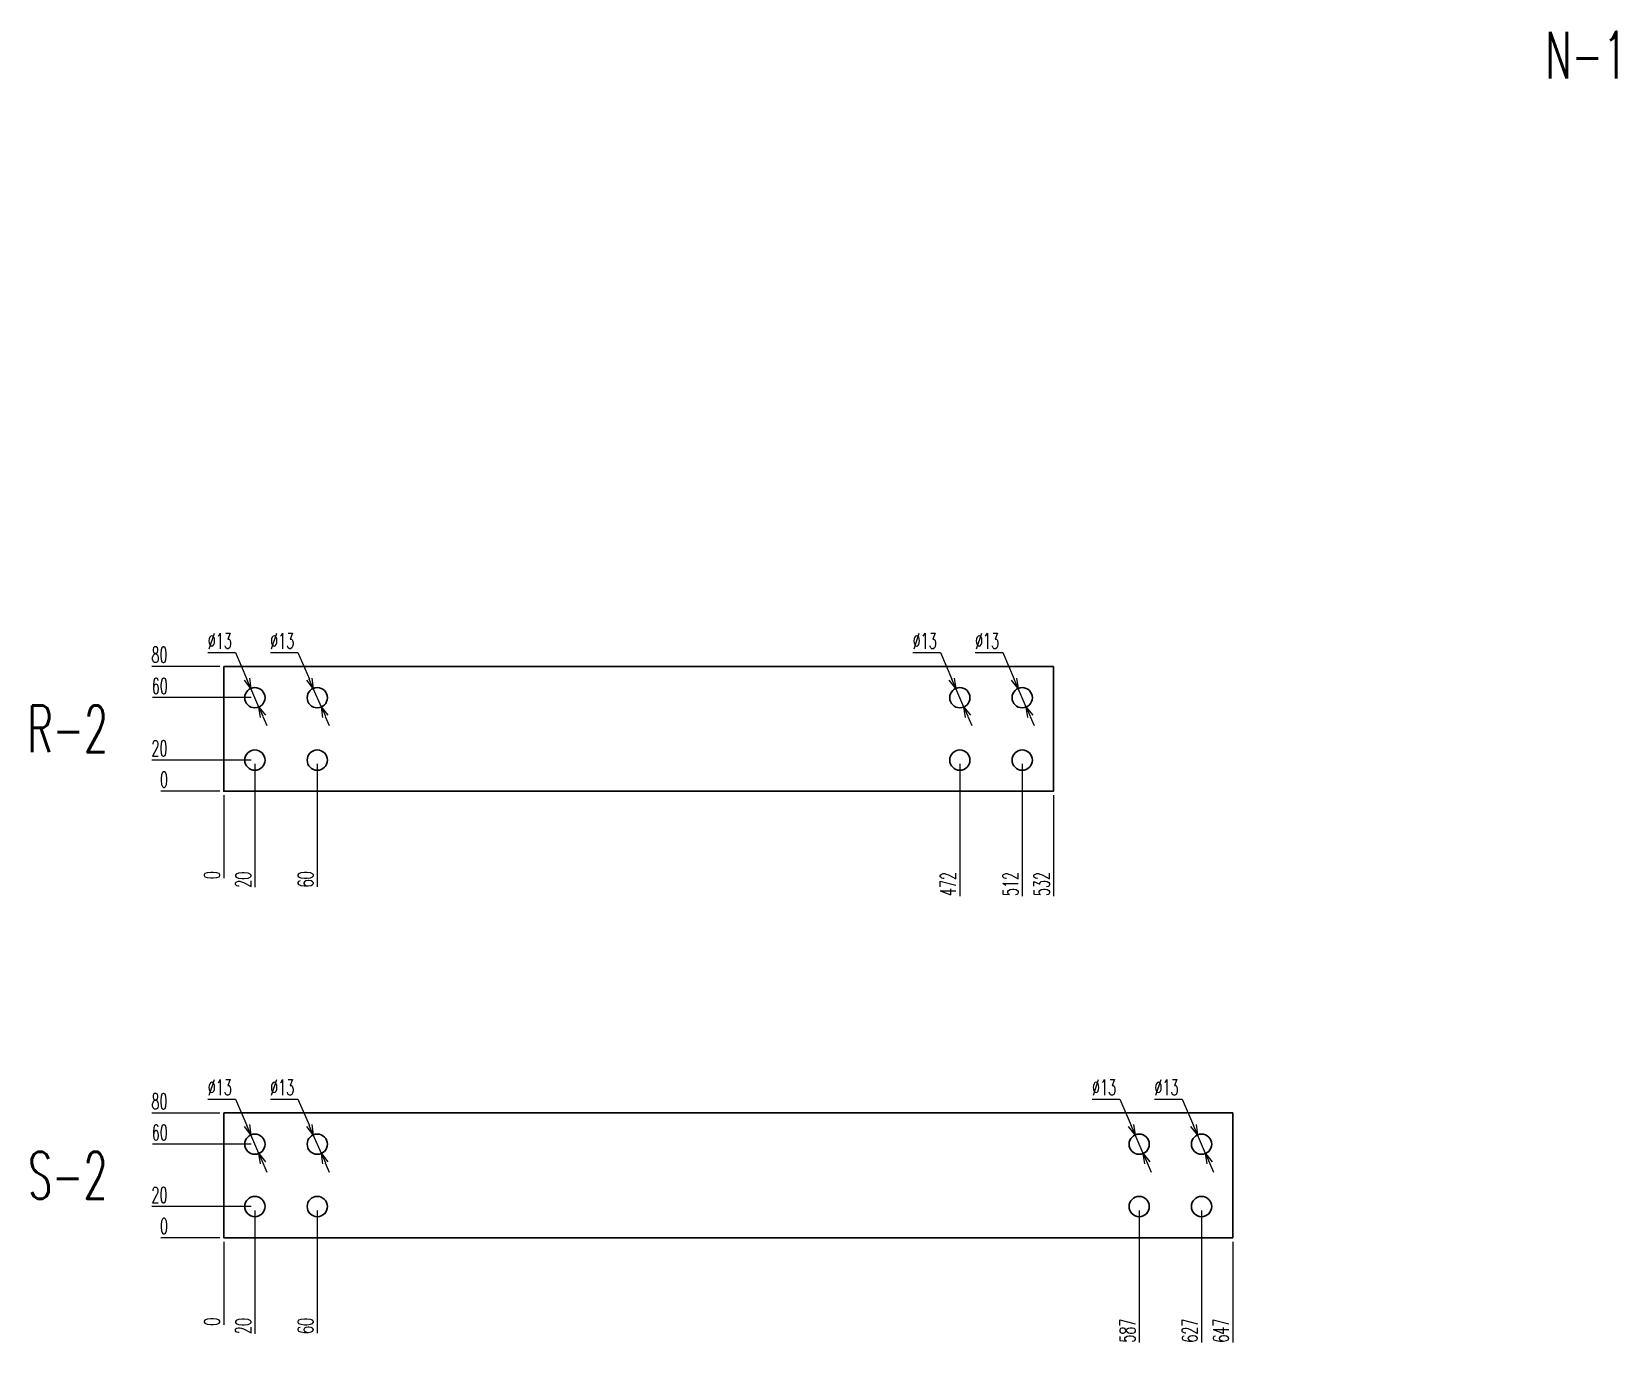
# Model space of a CAD drawing. Header units: millimetres. Extents: x 173893 to 258446, y -176540 to -123824.
# Drawn here: x 202228 to 203244, y -126513 to -125669 of the extents above; entities that cross this region are included whole.
import ezdxf
from ezdxf.enums import TextEntityAlignment as Align

# ---------------------------------------------------------------- set-up
doc = ezdxf.new("R2010")
doc.units = ezdxf.units.MM
doc.header["$LTSCALE"] = 3
doc.layers.add('@.DM. NÉT CHÍNH', color=7, linetype='Continuous')
doc.layers.add('@.VISIBLE', color=7, linetype='Continuous')
doc.styles.add('Ann_w01', font='romans.shx', dxfattribs={"width": 0.6, "bigfont": 'chineset.shx'})
doc.dimstyles.new('Dim 01_SC05', dxfattribs={"dimscale": 5, "dimtxt": 2, "dimasz": 1.3, "dimexe": 0.5, "dimexo": 0.5, "dimgap": 0.5, "dimtad": 1, "dimtoh": 1, "dimdec": 1, "dimzin": 12, "dimdsep": 46, "dimtxsty": 'Ann_w01', "dimblk": 'OPEN30', "dimcen": 1.5, "dimclrd": 6, "dimclre": 6, "dimclrt": 3, "dimadec": 1, "dimazin": 3, "dimtm": 1e-09, "dimtfac": 1, "dimtdec": 1, "dimtmove": 0, "dimatfit": 3, "dimldrblk": 'OPEN30', "dimfxl": 1, "dimtolj": 1, "dimlwd": 20, "dimlwe": 20, "dimarcsym": 0})

# ---------------------------------------------------------------- blocks, each defined once
blk = doc.blocks.new('*D2639')
at = {"layer": '@.DM. NÉT CHÍNH', "color": 6, "linetype": 'Continuous', "lineweight": 20, "transparency": 16777216}
blk.add_line((202351.4, -126158.1), (202351.4, -126211.4), dxfattribs=at)
at = {"layer": 'Defpoints', "color": 0, "linetype": 'Continuous', "transparency": 16777216}
for p in [(202351.4, -126115.6), (202351.4, -126155.6), (202351.4, -126204.9)]:
    blk.add_point(p, dxfattribs=at)
at = {"layer": '@.DM. NÉT CHÍNH', "color": 3, "linetype": 'Continuous', "transparency": 16777216, "insert": (202343.9, -126209.4), "char_height": 10, "attachment_point": 5, "rotation": 90, "style": 'Ann_w01'}
blk.add_mtext('\\A1;0', dxfattribs=at)
blk = doc.blocks.new('_Open30')
at = {"color": 0, "linetype": 'ByBlock', "lineweight": -2}
for p, q in [((-1, 0.27), (0, 0)), ((0, 0), (-1, -0.27)), ((0, 0), (-1, 0))]:
    blk.add_line(p, q, dxfattribs=at)
blk = doc.blocks.new('*D2640')
at = {"layer": '@.DM. NÉT CHÍNH', "color": 6, "linetype": 'Continuous', "lineweight": 20, "transparency": 16777216}
blk.add_line((202371.4, -126138.1), (202371.4, -126217.1), dxfattribs=at)
at = {"layer": 'Defpoints', "color": 0, "linetype": 'Continuous', "transparency": 16777216}
for p in [(202351.4, -126115.6), (202371.4, -126135.6), (202371.4, -126204.9)]:
    blk.add_point(p, dxfattribs=at)
at = {"layer": '@.DM. NÉT CHÍNH', "color": 3, "linetype": 'Continuous', "transparency": 16777216, "insert": (202363.9, -126212.3), "char_height": 10, "attachment_point": 5, "rotation": 90, "style": 'Ann_w01'}
blk.add_mtext('\\A1;20', dxfattribs=at)
blk = doc.blocks.new('*D2641')
at = {"layer": '@.DM. NÉT CHÍNH', "color": 6, "linetype": 'Continuous', "lineweight": 20, "transparency": 16777216}
blk.add_line((202411.4, -126138.1), (202411.4, -126216.8), dxfattribs=at)
at = {"layer": 'Defpoints', "color": 0, "linetype": 'Continuous', "transparency": 16777216}
for p in [(202351.4, -126115.6), (202411.4, -126135.6), (202411.4, -126204.9)]:
    blk.add_point(p, dxfattribs=at)
at = {"layer": '@.DM. NÉT CHÍNH', "color": 3, "linetype": 'Continuous', "transparency": 16777216, "insert": (202403.9, -126212.1), "char_height": 10, "attachment_point": 5, "rotation": 90, "style": 'Ann_w01'}
blk.add_mtext('\\A1;60', dxfattribs=at)
blk = doc.blocks.new('*D2642')
at = {"layer": '@.DM. NÉT CHÍNH', "color": 6, "linetype": 'Continuous', "lineweight": 20, "transparency": 16777216}
blk.add_line((202823.4, -126138.1), (202823.4, -126222.8), dxfattribs=at)
at = {"layer": 'Defpoints', "color": 0, "linetype": 'Continuous', "transparency": 16777216}
for p in [(202351.4, -126115.6), (202823.4, -126135.6), (202823.4, -126204.9)]:
    blk.add_point(p, dxfattribs=at)
at = {"layer": '@.DM. NÉT CHÍNH', "color": 3, "linetype": 'Continuous', "transparency": 16777216, "insert": (202815.9, -126215.1), "char_height": 10, "attachment_point": 5, "rotation": 90, "style": 'Ann_w01'}
blk.add_mtext('\\A1;472', dxfattribs=at)
blk = doc.blocks.new('*D2643')
at = {"layer": '@.DM. NÉT CHÍNH', "color": 6, "linetype": 'Continuous', "lineweight": 20, "transparency": 16777216}
blk.add_line((202863.4, -126138.1), (202863.4, -126222.8), dxfattribs=at)
at = {"layer": 'Defpoints', "color": 0, "linetype": 'Continuous', "transparency": 16777216}
for p in [(202351.4, -126115.6), (202863.4, -126135.6), (202863.4, -126204.9)]:
    blk.add_point(p, dxfattribs=at)
at = {"layer": '@.DM. NÉT CHÍNH', "color": 3, "linetype": 'Continuous', "transparency": 16777216, "insert": (202855.9, -126215.1), "char_height": 10, "attachment_point": 5, "rotation": 90, "style": 'Ann_w01'}
blk.add_mtext('\\A1;512', dxfattribs=at)
blk = doc.blocks.new('*D2644')
at = {"layer": '@.DM. NÉT CHÍNH', "color": 6, "linetype": 'Continuous', "lineweight": 20, "transparency": 16777216}
blk.add_line((202883.4, -126158.1), (202883.4, -126222.8), dxfattribs=at)
at = {"layer": 'Defpoints', "color": 0, "linetype": 'Continuous', "transparency": 16777216}
for p in [(202351.4, -126115.6), (202883.4, -126155.6), (202883.4, -126204.9)]:
    blk.add_point(p, dxfattribs=at)
at = {"layer": '@.DM. NÉT CHÍNH', "color": 3, "linetype": 'Continuous', "transparency": 16777216, "insert": (202875.9, -126215.1), "char_height": 10, "attachment_point": 5, "rotation": 90, "style": 'Ann_w01'}
blk.add_mtext('\\A1;532', dxfattribs=at)
blk = doc.blocks.new('*D2645')
at = {"layer": '@.DM. NÉT CHÍNH', "color": 6, "linetype": 'Continuous', "lineweight": 20, "transparency": 16777216}
blk.add_line((202348.9, -126155.6), (202311.1, -126155.6), dxfattribs=at)
at = {"layer": 'Defpoints', "color": 0, "linetype": 'Continuous', "transparency": 16777216}
for p in [(202317.6, -126155.6), (202351.4, -126155.6), (202351.4, -126155.6)]:
    blk.add_point(p, dxfattribs=at)
at = {"layer": '@.DM. NÉT CHÍNH', "color": 3, "linetype": 'Continuous', "transparency": 16777216, "insert": (202313.1, -126148.1), "char_height": 10, "attachment_point": 5, "style": 'Ann_w01'}
blk.add_mtext('\\A1;0', dxfattribs=at)
blk = doc.blocks.new('*D2646')
at = {"layer": '@.DM. NÉT CHÍNH', "color": 6, "linetype": 'Continuous', "lineweight": 20, "transparency": 16777216}
blk.add_line((202368.9, -126135.6), (202305.4, -126135.6), dxfattribs=at)
at = {"layer": 'Defpoints', "color": 0, "linetype": 'Continuous', "transparency": 16777216}
for p in [(202317.6, -126135.6), (202371.4, -126135.6), (202351.4, -126155.6)]:
    blk.add_point(p, dxfattribs=at)
at = {"layer": '@.DM. NÉT CHÍNH', "color": 3, "linetype": 'Continuous', "transparency": 16777216, "insert": (202310.2, -126128.1), "char_height": 10, "attachment_point": 5, "style": 'Ann_w01'}
blk.add_mtext('\\A1;20', dxfattribs=at)
blk = doc.blocks.new('*D2647')
at = {"layer": '@.DM. NÉT CHÍNH', "color": 6, "linetype": 'Continuous', "lineweight": 20, "transparency": 16777216}
blk.add_line((202368.9, -126095.6), (202305.7, -126095.6), dxfattribs=at)
at = {"layer": 'Defpoints', "color": 0, "linetype": 'Continuous', "transparency": 16777216}
for p in [(202317.6, -126095.6), (202371.4, -126095.6), (202351.4, -126155.6)]:
    blk.add_point(p, dxfattribs=at)
at = {"layer": '@.DM. NÉT CHÍNH', "color": 3, "linetype": 'Continuous', "transparency": 16777216, "insert": (202310.4, -126088.1), "char_height": 10, "attachment_point": 5, "style": 'Ann_w01'}
blk.add_mtext('\\A1;60', dxfattribs=at)
blk = doc.blocks.new('*D2648')
at = {"layer": '@.DM. NÉT CHÍNH', "color": 6, "linetype": 'Continuous', "lineweight": 20, "transparency": 16777216}
blk.add_line((202348.9, -126075.6), (202305.4, -126075.6), dxfattribs=at)
at = {"layer": 'Defpoints', "color": 0, "linetype": 'Continuous', "transparency": 16777216}
for p in [(202317.6, -126075.6), (202351.4, -126075.6), (202351.4, -126155.6)]:
    blk.add_point(p, dxfattribs=at)
at = {"layer": '@.DM. NÉT CHÍNH', "color": 3, "linetype": 'Continuous', "transparency": 16777216, "insert": (202310.2, -126068.1), "char_height": 10, "attachment_point": 5, "style": 'Ann_w01'}
blk.add_mtext('\\A1;80', dxfattribs=at)
blk = doc.blocks.new('*D2649')
at = {"layer": '@.DM. NÉT CHÍNH', "color": 6, "linetype": 'Continuous', "lineweight": 20, "transparency": 16777216}
for p, q in [((202833.3, -126066.7), (202851, -126066.7)), ((202851, -126066.7), (202858.3, -126083.7)), ((202866, -126101.6), (202860.8, -126089.7)), ((202868.5, -126107.6), (202871.1, -126113.5))]:
    blk.add_line(p, q, dxfattribs=at)
at = {"layer": 'Defpoints', "color": 0, "linetype": 'Continuous', "transparency": 16777216}
for p in [(202860.8, -126089.7), (202866, -126101.6)]:
    blk.add_point(p, dxfattribs=at)
at = {"layer": '@.DM. NÉT CHÍNH', "color": 6, "linetype": 'Continuous', "lineweight": 20, "transparency": 16777216, "xscale": 6.5, "yscale": 6.5, "zscale": 6.5}
for p, rotation in [((202860.8, -126089.7), 293.2804256440945), ((202866, -126101.6), 113.2804256440945)]:
    blk.add_blockref('_Open30', p, dxfattribs=dict(at, rotation=rotation))
at = {"layer": '@.DM. NÉT CHÍNH', "color": 3, "linetype": 'Continuous', "transparency": 16777216, "insert": (202840.9, -126059.2), "char_height": 10, "attachment_point": 5, "style": 'Ann_w01'}
blk.add_mtext('\\A1;∅13', dxfattribs=at)
blk = doc.blocks.new('*D2650')
at = {"layer": '@.DM. NÉT CHÍNH', "color": 6, "linetype": 'Continuous', "lineweight": 20, "transparency": 16777216}
for p, q in [((202793.3, -126066.7), (202811, -126066.7)), ((202811, -126066.7), (202818.3, -126083.7)), ((202826, -126101.6), (202820.8, -126089.7)), ((202828.5, -126107.6), (202831.1, -126113.5))]:
    blk.add_line(p, q, dxfattribs=at)
at = {"layer": 'Defpoints', "color": 0, "linetype": 'Continuous', "transparency": 16777216}
for p in [(202820.8, -126089.7), (202826, -126101.6)]:
    blk.add_point(p, dxfattribs=at)
at = {"layer": '@.DM. NÉT CHÍNH', "color": 6, "linetype": 'Continuous', "lineweight": 20, "transparency": 16777216, "xscale": 6.5, "yscale": 6.5, "zscale": 6.5}
for p, rotation in [((202820.8, -126089.7), 293.2804256442466), ((202826, -126101.6), 113.2804256442465)]:
    blk.add_blockref('_Open30', p, dxfattribs=dict(at, rotation=rotation))
at = {"layer": '@.DM. NÉT CHÍNH', "color": 3, "linetype": 'Continuous', "transparency": 16777216, "insert": (202800.9, -126059.2), "char_height": 10, "attachment_point": 5, "style": 'Ann_w01'}
blk.add_mtext('\\A1;∅13', dxfattribs=at)
blk = doc.blocks.new('*D2651')
at = {"layer": '@.DM. NÉT CHÍNH', "color": 6, "linetype": 'Continuous', "lineweight": 20, "transparency": 16777216}
for p, q in [((202381.3, -126066.7), (202399, -126066.7)), ((202399, -126066.7), (202406.3, -126083.7)), ((202414, -126101.6), (202408.8, -126089.7)), ((202416.5, -126107.6), (202419.1, -126113.5))]:
    blk.add_line(p, q, dxfattribs=at)
at = {"layer": 'Defpoints', "color": 0, "linetype": 'Continuous', "transparency": 16777216}
for p in [(202408.8, -126089.7), (202414, -126101.6)]:
    blk.add_point(p, dxfattribs=at)
at = {"layer": '@.DM. NÉT CHÍNH', "color": 6, "linetype": 'Continuous', "lineweight": 20, "transparency": 16777216, "xscale": 6.5, "yscale": 6.5, "zscale": 6.5}
for p, rotation in [((202408.8, -126089.7), 293.2804256441616), ((202414, -126101.6), 113.2804256441616)]:
    blk.add_blockref('_Open30', p, dxfattribs=dict(at, rotation=rotation))
at = {"layer": '@.DM. NÉT CHÍNH', "color": 3, "linetype": 'Continuous', "transparency": 16777216, "insert": (202388.9, -126059.2), "char_height": 10, "attachment_point": 5, "style": 'Ann_w01'}
blk.add_mtext('\\A1;∅13', dxfattribs=at)
blk = doc.blocks.new('*D2652')
at = {"layer": '@.DM. NÉT CHÍNH', "color": 6, "linetype": 'Continuous', "lineweight": 20, "transparency": 16777216}
for p, q in [((202341.3, -126066.7), (202359, -126066.7)), ((202359, -126066.7), (202366.3, -126083.7)), ((202374, -126101.6), (202368.8, -126089.7)), ((202376.5, -126107.6), (202379.1, -126113.5))]:
    blk.add_line(p, q, dxfattribs=at)
at = {"layer": 'Defpoints', "color": 0, "linetype": 'Continuous', "transparency": 16777216}
for p in [(202368.8, -126089.7), (202374, -126101.6)]:
    blk.add_point(p, dxfattribs=at)
at = {"layer": '@.DM. NÉT CHÍNH', "color": 6, "linetype": 'Continuous', "lineweight": 20, "transparency": 16777216, "xscale": 6.5, "yscale": 6.5, "zscale": 6.5}
for p, rotation in [((202368.8, -126089.7), 293.2804256446165), ((202374, -126101.6), 113.2804256446165)]:
    blk.add_blockref('_Open30', p, dxfattribs=dict(at, rotation=rotation))
at = {"layer": '@.DM. NÉT CHÍNH', "color": 3, "linetype": 'Continuous', "transparency": 16777216, "insert": (202348.9, -126059.2), "char_height": 10, "attachment_point": 5, "style": 'Ann_w01'}
blk.add_mtext('\\A1;∅13', dxfattribs=at)
blk = doc.blocks.new('*D2664')
at = {"layer": '@.VISIBLE', "color": 6, "lineweight": 20, "transparency": 16777216}
blk.add_line((202351.4, -126444.4), (202351.4, -126497.7), dxfattribs=at)
at = {"layer": 'Defpoints', "color": 0, "transparency": 16777216}
for p in [(202351.4, -126401.9), (202351.4, -126441.9), (202351.4, -126491.2)]:
    blk.add_point(p, dxfattribs=at)
at = {"layer": '@.VISIBLE', "color": 3, "transparency": 16777216, "insert": (202343.9, -126495.7), "char_height": 10, "attachment_point": 5, "rotation": 90, "style": 'Ann_w01'}
blk.add_mtext('\\A1;0', dxfattribs=at)
blk = doc.blocks.new('*D2665')
at = {"layer": '@.VISIBLE', "color": 6, "lineweight": 20, "transparency": 16777216}
blk.add_line((202371.4, -126424.4), (202371.4, -126503.4), dxfattribs=at)
at = {"layer": 'Defpoints', "color": 0, "transparency": 16777216}
for p in [(202351.4, -126401.9), (202371.4, -126421.9), (202371.4, -126491.2)]:
    blk.add_point(p, dxfattribs=at)
at = {"layer": '@.VISIBLE', "color": 3, "transparency": 16777216, "insert": (202363.9, -126498.5), "char_height": 10, "attachment_point": 5, "rotation": 90, "style": 'Ann_w01'}
blk.add_mtext('\\A1;20', dxfattribs=at)
blk = doc.blocks.new('*D2666')
at = {"layer": '@.VISIBLE', "color": 6, "lineweight": 20, "transparency": 16777216}
blk.add_line((202411.4, -126424.4), (202411.4, -126503.1), dxfattribs=at)
at = {"layer": 'Defpoints', "color": 0, "transparency": 16777216}
for p in [(202351.4, -126401.9), (202411.4, -126421.9), (202411.4, -126491.2)]:
    blk.add_point(p, dxfattribs=at)
at = {"layer": '@.VISIBLE', "color": 3, "transparency": 16777216, "insert": (202403.9, -126498.4), "char_height": 10, "attachment_point": 5, "rotation": 90, "style": 'Ann_w01'}
blk.add_mtext('\\A1;60', dxfattribs=at)
blk = doc.blocks.new('*D2653')
at = {"layer": '@.VISIBLE', "color": 6, "lineweight": 20, "transparency": 16777216}
blk.add_line((202938.4, -126424.4), (202938.4, -126509.1), dxfattribs=at)
at = {"layer": 'Defpoints', "color": 0, "transparency": 16777216}
for p in [(202351.4, -126401.9), (202938.4, -126421.9), (202938.4, -126491.2)]:
    blk.add_point(p, dxfattribs=at)
at = {"layer": '@.VISIBLE', "color": 3, "transparency": 16777216, "insert": (202930.9, -126501.4), "char_height": 10, "attachment_point": 5, "rotation": 90, "style": 'Ann_w01'}
blk.add_mtext('\\A1;587', dxfattribs=at)
blk = doc.blocks.new('*D2654')
at = {"layer": '@.VISIBLE', "color": 6, "lineweight": 20, "transparency": 16777216}
blk.add_line((202978.4, -126424.4), (202978.4, -126509), dxfattribs=at)
at = {"layer": 'Defpoints', "color": 0, "transparency": 16777216}
for p in [(202351.4, -126401.9), (202978.4, -126421.9), (202978.4, -126491.3)]:
    blk.add_point(p, dxfattribs=at)
at = {"layer": '@.VISIBLE', "color": 3, "transparency": 16777216, "insert": (202970.9, -126501.4), "char_height": 10, "attachment_point": 5, "rotation": 90, "style": 'Ann_w01'}
blk.add_mtext('\\A1;627', dxfattribs=at)
blk = doc.blocks.new('*D2655')
at = {"layer": '@.VISIBLE', "color": 6, "lineweight": 20, "transparency": 16777216}
blk.add_line((202998.4, -126444.4), (202998.4, -126509), dxfattribs=at)
at = {"layer": 'Defpoints', "color": 0, "transparency": 16777216}
for p in [(202351.4, -126401.9), (202998.4, -126441.9), (202998.4, -126491.3)]:
    blk.add_point(p, dxfattribs=at)
at = {"layer": '@.VISIBLE', "color": 3, "transparency": 16777216, "insert": (202990.9, -126501.4), "char_height": 10, "attachment_point": 5, "rotation": 90, "style": 'Ann_w01'}
blk.add_mtext('\\A1;647', dxfattribs=at)
blk = doc.blocks.new('*D2656')
at = {"layer": '@.VISIBLE', "color": 6, "lineweight": 20, "transparency": 16777216}
blk.add_line((202348.9, -126441.9), (202311.1, -126441.9), dxfattribs=at)
at = {"layer": 'Defpoints', "color": 0, "transparency": 16777216}
for p in [(202317.6, -126441.9), (202351.4, -126441.9), (202351.4, -126441.9)]:
    blk.add_point(p, dxfattribs=at)
at = {"layer": '@.VISIBLE', "color": 3, "transparency": 16777216, "insert": (202313.1, -126434.4), "char_height": 10, "attachment_point": 5, "style": 'Ann_w01'}
blk.add_mtext('\\A1;0', dxfattribs=at)
blk = doc.blocks.new('*D2657')
at = {"layer": '@.VISIBLE', "color": 6, "lineweight": 20, "transparency": 16777216}
blk.add_line((202368.9, -126421.9), (202305.4, -126421.9), dxfattribs=at)
at = {"layer": 'Defpoints', "color": 0, "transparency": 16777216}
for p in [(202317.6, -126421.9), (202371.4, -126421.9), (202351.4, -126441.9)]:
    blk.add_point(p, dxfattribs=at)
at = {"layer": '@.VISIBLE', "color": 3, "transparency": 16777216, "insert": (202310.2, -126414.4), "char_height": 10, "attachment_point": 5, "style": 'Ann_w01'}
blk.add_mtext('\\A1;20', dxfattribs=at)
blk = doc.blocks.new('*D2658')
at = {"layer": '@.VISIBLE', "color": 6, "lineweight": 20, "transparency": 16777216}
blk.add_line((202368.9, -126381.9), (202305.7, -126381.9), dxfattribs=at)
at = {"layer": 'Defpoints', "color": 0, "transparency": 16777216}
for p in [(202317.6, -126381.9), (202371.4, -126381.9), (202351.4, -126441.9)]:
    blk.add_point(p, dxfattribs=at)
at = {"layer": '@.VISIBLE', "color": 3, "transparency": 16777216, "insert": (202310.4, -126374.4), "char_height": 10, "attachment_point": 5, "style": 'Ann_w01'}
blk.add_mtext('\\A1;60', dxfattribs=at)
blk = doc.blocks.new('*D2659')
at = {"layer": '@.VISIBLE', "color": 6, "lineweight": 20, "transparency": 16777216}
blk.add_line((202348.9, -126361.9), (202305.4, -126361.9), dxfattribs=at)
at = {"layer": 'Defpoints', "color": 0, "transparency": 16777216}
for p in [(202317.6, -126361.9), (202351.4, -126361.9), (202351.4, -126441.9)]:
    blk.add_point(p, dxfattribs=at)
at = {"layer": '@.VISIBLE', "color": 3, "transparency": 16777216, "insert": (202310.2, -126354.4), "char_height": 10, "attachment_point": 5, "style": 'Ann_w01'}
blk.add_mtext('\\A1;80', dxfattribs=at)
blk = doc.blocks.new('*D2660')
at = {"layer": '@.VISIBLE', "color": 6, "lineweight": 20, "transparency": 16777216}
for p, q in [((202948.3, -126353), (202966, -126353)), ((202966, -126353), (202973.3, -126369.9)), ((202981, -126387.9), (202975.8, -126375.9)), ((202983.5, -126393.8), (202986.1, -126399.8))]:
    blk.add_line(p, q, dxfattribs=at)
at = {"layer": 'Defpoints', "color": 0, "transparency": 16777216}
for p in [(202975.8, -126375.9), (202981, -126387.9)]:
    blk.add_point(p, dxfattribs=at)
at = {"layer": '@.VISIBLE', "color": 6, "lineweight": 20, "transparency": 16777216, "xscale": 6.5, "yscale": 6.5, "zscale": 6.5}
for p, rotation in [((202975.8, -126375.9), 293.2804256445912), ((202981, -126387.9), 113.2804256445912)]:
    blk.add_blockref('_Open30', p, dxfattribs=dict(at, rotation=rotation))
at = {"layer": '@.VISIBLE', "color": 3, "transparency": 16777216, "insert": (202955.9, -126345.5), "char_height": 10, "attachment_point": 5, "style": 'Ann_w01'}
blk.add_mtext('\\A1;∅13', dxfattribs=at)
blk = doc.blocks.new('*D2661')
at = {"layer": '@.VISIBLE', "color": 6, "lineweight": 20, "transparency": 16777216}
for p, q in [((202908.3, -126353), (202926, -126353)), ((202926, -126353), (202933.3, -126369.9)), ((202941, -126387.9), (202935.8, -126375.9)), ((202943.5, -126393.8), (202946.1, -126399.8))]:
    blk.add_line(p, q, dxfattribs=at)
at = {"layer": 'Defpoints', "color": 0, "transparency": 16777216}
for p in [(202935.8, -126375.9), (202941, -126387.9)]:
    blk.add_point(p, dxfattribs=at)
at = {"layer": '@.VISIBLE', "color": 6, "lineweight": 20, "transparency": 16777216, "xscale": 6.5, "yscale": 6.5, "zscale": 6.5}
for p, rotation in [((202935.8, -126375.9), 293.2804256445151), ((202941, -126387.9), 113.2804256445151)]:
    blk.add_blockref('_Open30', p, dxfattribs=dict(at, rotation=rotation))
at = {"layer": '@.VISIBLE', "color": 3, "transparency": 16777216, "insert": (202915.9, -126345.5), "char_height": 10, "attachment_point": 5, "style": 'Ann_w01'}
blk.add_mtext('\\A1;∅13', dxfattribs=at)
blk = doc.blocks.new('*D2662')
at = {"layer": '@.VISIBLE', "color": 6, "lineweight": 20, "transparency": 16777216}
for p, q in [((202381.3, -126353), (202399, -126353)), ((202399, -126353), (202406.3, -126369.9)), ((202414, -126387.9), (202408.8, -126375.9)), ((202416.5, -126393.8), (202419.1, -126399.8))]:
    blk.add_line(p, q, dxfattribs=at)
at = {"layer": 'Defpoints', "color": 0, "transparency": 16777216}
for p in [(202408.8, -126375.9), (202414, -126387.9)]:
    blk.add_point(p, dxfattribs=at)
at = {"layer": '@.VISIBLE', "color": 6, "lineweight": 20, "transparency": 16777216, "xscale": 6.5, "yscale": 6.5, "zscale": 6.5}
for p, rotation in [((202408.8, -126375.9), 293.2804256446672), ((202414, -126387.9), 113.2804256446672)]:
    blk.add_blockref('_Open30', p, dxfattribs=dict(at, rotation=rotation))
at = {"layer": '@.VISIBLE', "color": 3, "transparency": 16777216, "insert": (202388.9, -126345.5), "char_height": 10, "attachment_point": 5, "style": 'Ann_w01'}
blk.add_mtext('\\A1;∅13', dxfattribs=at)
blk = doc.blocks.new('*D2663')
at = {"layer": '@.VISIBLE', "color": 6, "lineweight": 20, "transparency": 16777216}
for p, q in [((202341.3, -126353), (202359, -126353)), ((202359, -126353), (202366.3, -126369.9)), ((202374, -126387.9), (202368.8, -126375.9)), ((202376.5, -126393.8), (202379.1, -126399.8))]:
    blk.add_line(p, q, dxfattribs=at)
at = {"layer": 'Defpoints', "color": 0, "transparency": 16777216}
for p in [(202368.8, -126375.9), (202374, -126387.9)]:
    blk.add_point(p, dxfattribs=at)
at = {"layer": '@.VISIBLE', "color": 6, "lineweight": 20, "transparency": 16777216, "xscale": 6.5, "yscale": 6.5, "zscale": 6.5}
for p, rotation in [((202368.8, -126375.9), 293.280425644885), ((202374, -126387.9), 113.280425644885)]:
    blk.add_blockref('_Open30', p, dxfattribs=dict(at, rotation=rotation))
at = {"layer": '@.VISIBLE', "color": 3, "transparency": 16777216, "insert": (202348.9, -126345.5), "char_height": 10, "attachment_point": 5, "style": 'Ann_w01'}
blk.add_mtext('\\A1;∅13', dxfattribs=at)

msp = doc.modelspace()

# ---------------------------------------------------------------- linework, layer by layer
at = {"layer": '@.VISIBLE', "color": 1}
msp.add_lwpolyline([(202351.41, -126075.63), (202351.41, -126155.63), (202883.41, -126155.63), (202883.41, -126075.63)], close=True, dxfattribs=at)
at = {"layer": '@.VISIBLE', "color": 2}
msp.add_lwpolyline([(202351.41, -126361.89), (202351.41, -126441.89), (202998.41, -126441.89), (202998.41, -126361.89)], close=True, dxfattribs=at)
at = {"layer": '@.VISIBLE', "color": 1}
for centre in [(202371.41, -126095.63), (202411.41, -126095.63), (202823.41, -126095.63), (202863.41, -126095.63), (202371.41, -126135.63), (202411.41, -126135.63), (202823.41, -126135.63), (202863.41, -126135.63)]:
    msp.add_circle(centre, 6.5, dxfattribs=at)
at = {"layer": '@.VISIBLE', "color": 2}
for centre in [(202371.41, -126381.89), (202411.41, -126381.89), (202938.41, -126381.89), (202978.41, -126381.89), (202371.41, -126421.89), (202411.41, -126421.89), (202938.41, -126421.89), (202978.41, -126421.89)]:
    msp.add_circle(centre, 6.5, dxfattribs=at)

# ---------------------------------------------------------------- texts
at = {"style": 'Ann_w01', "width": 0.6}
for s, p in [('N-1', (203225.06, -125683.63)), ('R-2', (202251.41, -126115.63)), ('S-2', (202251.41, -126401.89))]:
    msp.add_text(s, height=30, dxfattribs=at).set_placement(p, align=Align.MIDDLE_CENTER)

# ---------------------------------------------------------------- dimensions: what is measured, and where the dimension line sits
at = {"layer": '@.DM. NÉT CHÍNH', "linetype": 'Continuous'}
for p1, p2, picture, middle in [((202373.98, -126101.6), (202368.84, -126089.66), '*D2652', (202348.89, -126066.69)), ((202413.98, -126101.6), (202408.84, -126089.66), '*D2651', (202388.89, -126066.69)), ((202825.98, -126101.6), (202820.84, -126089.66), '*D2650', (202800.89, -126066.69)), ((202865.98, -126101.6), (202860.84, -126089.66), '*D2649', (202840.89, -126066.69))]:
    dim = msp.add_diameter_dim_2p(p1=p1, p2=p2, dimstyle='Dim 01_SC05', dxfattribs=at)
    dim.commit()
    dim.dimension.update_dxf_attribs({"geometry": picture, "text_midpoint": middle, "dimtype": 163})
for feature_location, offset, dtype, origin, picture, middle in [((202351.41, -126075.63), (-33.83, 0), 0, (202351.41, -126155.63), '*D2648', (202310.22, -126068.13)), ((202371.41, -126095.63), (-53.83, 0), 0, (202351.41, -126155.63), '*D2647', (202310.36, -126088.13)), ((202351.41153905, -126155.62653202), (0, -49.29423368), 1, (202351.41153906, -126115.62653202), '*D2639', (202343.91153905, -126209.4207657)), ((202371.41, -126135.63), (0, -69.29), 1, (202351.41, -126115.63), '*D2640', (202363.91, -126212.28)), ((202411.41, -126135.63), (0, -69.29), 1, (202351.41, -126115.63), '*D2641', (202403.91, -126212.14)), ((202823.41, -126135.63), (0, -69.29), 1, (202351.41, -126115.63), '*D2642', (202815.91, -126215.14)), ((202863.41, -126135.63), (0, -69.29), 1, (202351.41, -126115.63), '*D2643', (202855.91, -126215.14)), ((202883.41, -126155.63), (0, -49.29), 1, (202351.41, -126115.63), '*D2644', (202875.91, -126215.14)), ((202371.41, -126135.63), (-53.83, 0), 0, (202351.41, -126155.63), '*D2646', (202310.22, -126128.13)), ((202351.41153905, -126155.62653202), (-33.83243975, 0), 0, (202351.41153905, -126155.62653202), '*D2645', (202313.0790993, -126148.12653202))]:
    dim = msp.add_ordinate_dim(feature_location=feature_location, offset=offset, dtype=dtype, origin=origin, dimstyle='Dim 01_SC05', dxfattribs=at)
    dim.commit()
    dim.dimension.update_dxf_attribs({"geometry": picture, "text_midpoint": middle})
at = {"layer": '@.VISIBLE', "color": 2}
for p1, p2, picture, middle in [((202373.98, -126387.86), (202368.84, -126375.92), '*D2663', (202348.89, -126352.95)), ((202413.98, -126387.86), (202408.84, -126375.92), '*D2662', (202388.89, -126352.95)), ((202940.98, -126387.86), (202935.84, -126375.92), '*D2661', (202915.89, -126352.95)), ((202980.98, -126387.86), (202975.84, -126375.92), '*D2660', (202955.89, -126352.95))]:
    dim = msp.add_diameter_dim_2p(p1=p1, p2=p2, dimstyle='Dim 01_SC05', dxfattribs=at)
    dim.commit()
    dim.dimension.update_dxf_attribs({"geometry": picture, "text_midpoint": middle, "dimtype": 163})
for feature_location, offset, dtype, origin, picture, middle in [((202351.41, -126361.89), (-33.83, 0), 0, (202351.41, -126441.89), '*D2659', (202310.22, -126354.39)), ((202371.41, -126381.89), (-53.83, 0), 0, (202351.41, -126441.89), '*D2658', (202310.36, -126374.39)), ((202371.41, -126421.89), (-53.83, 0), 0, (202351.41, -126441.89), '*D2657', (202310.22, -126414.39)), ((202351.41153905, -126441.88766052), (0, -49.29423368), 1, (202351.41153906, -126401.88766052), '*D2664', (202343.91153905, -126495.6818942)), ((202371.41, -126421.89), (0, -69.29), 1, (202351.41, -126401.89), '*D2665', (202363.91, -126498.54)), ((202411.41, -126421.89), (0, -69.29), 1, (202351.41, -126401.89), '*D2666', (202403.91, -126498.4)), ((202938.41, -126421.89), (0, -69.29), 1, (202351.41, -126401.89), '*D2653', (202930.91, -126501.4)), ((202978.41, -126421.89), (0, -69.44), 1, (202351.41, -126401.89), '*D2654', (202970.91, -126501.4)), ((202998.41, -126441.89), (0, -49.44), 1, (202351.41, -126401.89), '*D2655', (202990.91, -126501.4)), ((202351.41153905, -126441.88766052), (-33.83243975, 0), 0, (202351.41153905, -126441.88766052), '*D2656', (202313.0790993, -126434.38766052))]:
    dim = msp.add_ordinate_dim(feature_location=feature_location, offset=offset, dtype=dtype, origin=origin, dimstyle='Dim 01_SC05', dxfattribs=at)
    dim.commit()
    dim.dimension.update_dxf_attribs({"geometry": picture, "text_midpoint": middle})

doc.saveas('drawing.dxf')
